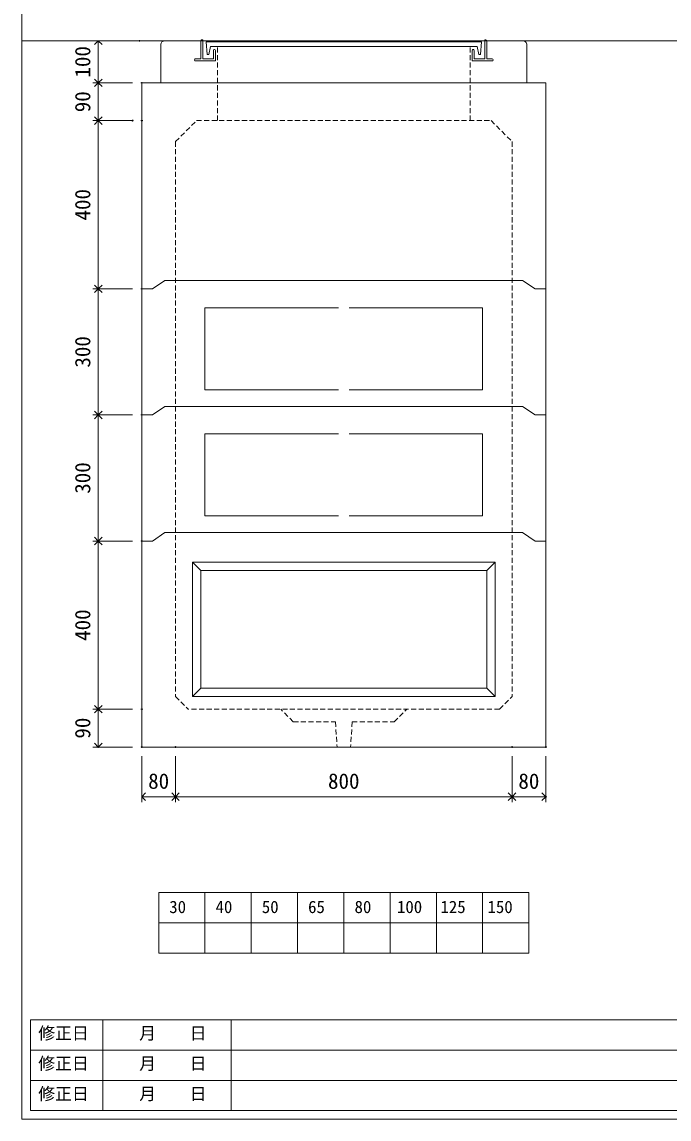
# Model space of a CAD drawing. Units: millimetres, scale not verified. Extents: x -4890 to 18490, y -2299 to 2299.
# Drawn here: x -1230 to 308, y -1976 to 633 of the extents above; entities that cross this region are included whole.
import ezdxf
from ezdxf.enums import TextEntityAlignment as Align

# ---------------------------------------------------------------- set-up
doc = ezdxf.new("R2010")
doc.units = ezdxf.units.MM
doc.header["$LTSCALE"] = 10
doc.header["$PDMODE"] = 32
doc.header["$PDSIZE"] = 2
doc.linetypes.add('DASHED1', pattern=[1.8, 1.2, -0.6])
doc.linetypes.add('USER2', pattern=[50.8, 31.75, -6.35, 6.35, -6.35])
doc.layers.add('0-1_Defpoints', color=7, linetype='Continuous')
for name, color, linetype, lineweight in [('0-2_waku', 7, 'Continuous', 18), ('0-3_gaikei', 7, 'Continuous', 18), ('0-4_kakure', 7, 'DASHED1', 5), ('0-5_sunpou', 7, 'Continuous', 5), ('0-9_uchigawa', 6, 'Continuous', 18), ('0-B_futa', 3, 'Continuous', 18), ('0-C_GL', 4, 'Continuous', 18), ('0-E_文字１', 7, 'Continuous', 18), ('1-3_uchigawa2', 6, 'USER2', 18)]:
    doc.layers.add(name, color=color, linetype=linetype, lineweight=lineweight)
doc.styles.add('ＭＳ ゴシック', font='')
doc.styles.get('ＭＳ ゴシック').set_extended_font_data('MS Gothic')

# ---------------------------------------------------------------- blocks, each defined once
blk = doc.blocks.new('_Open90')
at = {"layer": '0-5_sunpou'}
blk.add_line((0, 0), (-1, 0), dxfattribs=at)
blk.add_lwpolyline([(-0.5, 0.5), (0, 0), (-0.5, -0.5)], dxfattribs=at)
blk = doc.blocks.new('D77')
at = {"layer": '0-1_Defpoints'}
for p in [(496.77, 2794.36), (398.83, 2694.36), (502.32, 2694.36)]:
    blk.add_point(p, dxfattribs=at)
at = {"layer": '0-5_sunpou'}
for p, q in [((474.77, 2794.36), (385.83, 2794.36)), ((398.83, 2776.36), (398.83, 2712.36)), ((480.32, 2694.36), (385.83, 2694.36))]:
    blk.add_line(p, q, dxfattribs=at)
at = {"layer": '0-5_sunpou', "xscale": 18, "yscale": 18}
for p, rotation in [((398.83, 2794.36), 90), ((398.83, 2694.36), 270)]:
    blk.add_blockref('_Open90', p, dxfattribs=dict(at, rotation=rotation))
at = {"layer": '0-5_sunpou', "style": 'ＭＳ ゴシック'}
blk.add_text('100', height=36.66, rotation=90, dxfattribs=at).set_placement((390.83, 2706.86), align=Align.BOTTOM_LEFT)
blk = doc.blocks.new('D78')
at = {"layer": '0-1_Defpoints'}
for p in [(502.32, 2694.36), (398.83, 2604.36), (502.32, 2604.36)]:
    blk.add_point(p, dxfattribs=at)
at = {"layer": '0-5_sunpou'}
for p, q in [((480.32, 2694.36), (385.83, 2694.36)), ((398.83, 2676.36), (398.83, 2622.36)), ((480.32, 2604.36), (385.83, 2604.36))]:
    blk.add_line(p, q, dxfattribs=at)
at = {"layer": '0-5_sunpou', "xscale": 18, "yscale": 18}
for p, rotation in [((398.83, 2694.36), 90), ((398.83, 2604.36), 270)]:
    blk.add_blockref('_Open90', p, dxfattribs=dict(at, rotation=rotation))
at = {"layer": '0-5_sunpou', "style": 'ＭＳ ゴシック'}
blk.add_text('90', height=36.66, rotation=90, dxfattribs=at).set_placement((390.83, 2624.36), align=Align.BOTTOM_LEFT)
blk = doc.blocks.new('D79')
at = {"layer": '0-1_Defpoints'}
for p in [(480.32, 2604.36), (398.83, 2204.36), (502.32, 2204.36)]:
    blk.add_point(p, dxfattribs=at)
at = {"layer": '0-5_sunpou'}
for p, q in [((458.32, 2604.36), (385.83, 2604.36)), ((398.83, 2586.36), (398.83, 2222.36)), ((480.32, 2204.36), (385.83, 2204.36))]:
    blk.add_line(p, q, dxfattribs=at)
at = {"layer": '0-5_sunpou', "xscale": 18, "yscale": 18}
for p, rotation in [((398.83, 2604.36), 90), ((398.83, 2204.36), 270)]:
    blk.add_blockref('_Open90', p, dxfattribs=dict(at, rotation=rotation))
at = {"layer": '0-5_sunpou', "style": 'ＭＳ ゴシック'}
blk.add_text('400', height=36.66, rotation=90, dxfattribs=at).set_placement((390.83, 2366.86), align=Align.BOTTOM_LEFT)
blk = doc.blocks.new('D80')
at = {"layer": '0-1_Defpoints'}
for p in [(502.32, 2204.36), (398.83, 1904.36), (502.32, 1904.36)]:
    blk.add_point(p, dxfattribs=at)
at = {"layer": '0-5_sunpou'}
for p, q in [((480.32, 2204.36), (385.83, 2204.36)), ((398.83, 2186.36), (398.83, 1922.36)), ((480.32, 1904.36), (385.83, 1904.36))]:
    blk.add_line(p, q, dxfattribs=at)
at = {"layer": '0-5_sunpou', "xscale": 18, "yscale": 18}
for p, rotation in [((398.83, 2204.36), 90), ((398.83, 1904.36), 270)]:
    blk.add_blockref('_Open90', p, dxfattribs=dict(at, rotation=rotation))
at = {"layer": '0-5_sunpou', "style": 'ＭＳ ゴシック'}
blk.add_text('300', height=36.66, rotation=90, dxfattribs=at).set_placement((390.83, 2016.86), align=Align.BOTTOM_LEFT)
blk = doc.blocks.new('D81')
at = {"layer": '0-1_Defpoints'}
for p in [(502.32, 1904.36), (398.83, 1604.36), (502.32, 1604.36)]:
    blk.add_point(p, dxfattribs=at)
at = {"layer": '0-5_sunpou'}
for p, q in [((480.32, 1904.36), (385.83, 1904.36)), ((398.83, 1886.36), (398.83, 1622.36)), ((480.32, 1604.36), (385.83, 1604.36))]:
    blk.add_line(p, q, dxfattribs=at)
at = {"layer": '0-5_sunpou', "xscale": 18, "yscale": 18}
for p, rotation in [((398.83, 1904.36), 90), ((398.83, 1604.36), 270)]:
    blk.add_blockref('_Open90', p, dxfattribs=dict(at, rotation=rotation))
at = {"layer": '0-5_sunpou', "style": 'ＭＳ ゴシック'}
blk.add_text('300', height=36.66, rotation=90, dxfattribs=at).set_placement((390.83, 1716.86), align=Align.BOTTOM_LEFT)
blk = doc.blocks.new('D82')
at = {"layer": '0-1_Defpoints'}
for p in [(502.32, 1604.36), (398.83, 1204.36), (502.32, 1204.36)]:
    blk.add_point(p, dxfattribs=at)
at = {"layer": '0-5_sunpou'}
for p, q in [((480.32, 1604.36), (385.83, 1604.36)), ((398.83, 1586.36), (398.83, 1222.36)), ((480.32, 1204.36), (385.83, 1204.36))]:
    blk.add_line(p, q, dxfattribs=at)
at = {"layer": '0-5_sunpou', "xscale": 18, "yscale": 18}
for p, rotation in [((398.83, 1604.36), 90), ((398.83, 1204.36), 270)]:
    blk.add_blockref('_Open90', p, dxfattribs=dict(at, rotation=rotation))
at = {"layer": '0-5_sunpou', "style": 'ＭＳ ゴシック'}
blk.add_text('400', height=36.66, rotation=90, dxfattribs=at).set_placement((390.83, 1366.86), align=Align.BOTTOM_LEFT)
blk = doc.blocks.new('D83')
at = {"layer": '0-1_Defpoints'}
for p in [(502.32, 1204.36), (398.83, 1114.36), (502.32, 1114.36)]:
    blk.add_point(p, dxfattribs=at)
at = {"layer": '0-5_sunpou'}
for p, q in [((480.32, 1204.36), (385.83, 1204.36)), ((398.83, 1186.36), (398.83, 1132.36)), ((480.32, 1114.36), (385.83, 1114.36))]:
    blk.add_line(p, q, dxfattribs=at)
at = {"layer": '0-5_sunpou', "xscale": 18, "yscale": 18}
for p, rotation in [((398.83, 1204.36), 90), ((398.83, 1114.36), 270)]:
    blk.add_blockref('_Open90', p, dxfattribs=dict(at, rotation=rotation))
at = {"layer": '0-5_sunpou', "style": 'ＭＳ ゴシック'}
blk.add_text('90', height=36.66, rotation=90, dxfattribs=at).set_placement((390.83, 1134.36), align=Align.BOTTOM_LEFT)
blk = doc.blocks.new('D84')
at = {"layer": '0-1_Defpoints'}
for p in [(502.32, 1114.36), (582.32, 1114.36), (582.32, 995.97)]:
    blk.add_point(p, dxfattribs=at)
at = {"layer": '0-5_sunpou'}
for p, q in [((502.32, 1092.36), (502.32, 982.97)), ((582.32, 1092.36), (582.32, 982.97)), ((520.32, 995.97), (564.32, 995.97))]:
    blk.add_line(p, q, dxfattribs=at)
at = {"layer": '0-5_sunpou', "xscale": 18, "yscale": 18, "rotation": 180}
blk.add_blockref('_Open90', (502.32, 995.97), dxfattribs=at)
at = {"layer": '0-5_sunpou', "xscale": 18, "yscale": 18}
blk.add_blockref('_Open90', (582.32, 995.97), dxfattribs=at)
at = {"layer": '0-5_sunpou', "style": 'ＭＳ ゴシック'}
blk.add_text('80', height=36.66, dxfattribs=at).set_placement((517.32, 1003.97), align=Align.BOTTOM_LEFT)
blk = doc.blocks.new('D85')
at = {"layer": '0-1_Defpoints'}
for p in [(582.32, 1114.36), (1382.32, 1114.36), (1382.32, 995.97)]:
    blk.add_point(p, dxfattribs=at)
at = {"layer": '0-5_sunpou'}
for p, q in [((582.32, 1092.36), (582.32, 982.97)), ((1382.32, 1092.36), (1382.32, 982.97)), ((600.32, 995.97), (1364.32, 995.97))]:
    blk.add_line(p, q, dxfattribs=at)
at = {"layer": '0-5_sunpou', "xscale": 18, "yscale": 18, "rotation": 180}
blk.add_blockref('_Open90', (582.32, 995.97), dxfattribs=at)
at = {"layer": '0-5_sunpou', "xscale": 18, "yscale": 18}
blk.add_blockref('_Open90', (1382.32, 995.97), dxfattribs=at)
at = {"layer": '0-5_sunpou', "style": 'ＭＳ ゴシック'}
blk.add_text('800', height=36.66, dxfattribs=at).set_placement((944.82, 1003.97), align=Align.BOTTOM_LEFT)
blk = doc.blocks.new('D86')
at = {"layer": '0-1_Defpoints'}
for p in [(1382.32, 1114.36), (1462.32, 1114.36), (1462.32, 995.97)]:
    blk.add_point(p, dxfattribs=at)
at = {"layer": '0-5_sunpou'}
for p, q in [((1382.32, 1092.36), (1382.32, 982.97)), ((1462.32, 1092.36), (1462.32, 982.97)), ((1400.32, 995.97), (1444.32, 995.97))]:
    blk.add_line(p, q, dxfattribs=at)
at = {"layer": '0-5_sunpou', "xscale": 18, "yscale": 18, "rotation": 180}
blk.add_blockref('_Open90', (1382.32, 995.97), dxfattribs=at)
at = {"layer": '0-5_sunpou', "xscale": 18, "yscale": 18}
blk.add_blockref('_Open90', (1462.32, 995.97), dxfattribs=at)
at = {"layer": '0-5_sunpou', "style": 'ＭＳ ゴシック'}
blk.add_text('80', height=36.66, dxfattribs=at).set_placement((1397.32, 1003.97), align=Align.BOTTOM_LEFT)

msp = doc.modelspace()

# ---------------------------------------------------------------- linework, layer by layer
at = {"layer": '0-2_waku'}
for p, q in [((-1230, 2298.51), (-1230, -1976.49)), ((-905, -1437.49), (-25, -1437.49)), ((-905, -1437.49), (-905, -1581.49)), ((-905, -1437.49), (-905, -1581.49)), ((-905, -1437.49), (-905, -1581.49)), ((-905, -1437.49), (-905, -1581.49)), ((-795, -1437.49), (-795, -1581.49)), ((-685, -1437.49), (-685, -1581.49)), ((-685, -1437.49), (-685, -1581.49)), ((-575, -1437.49), (-575, -1581.49)), ((-465, -1437.49), (-465, -1581.49)), ((-355, -1437.49), (-355, -1581.49)), ((-245, -1437.49), (-245, -1581.49)), ((-135, -1437.49), (-135, -1581.49)), ((-25, -1437.49), (-25, -1581.49)), ((-905, -1509.49), (-25, -1509.49)), ((-905, -1581.49), (-25, -1581.49)), ((-1210, -1740.49), (-1210, -1956.49)), ((-1210, -1740.49), (818, -1740.49)), ((-1037.5, -1740.49), (-1037.5, -1956.49)), ((-732.5, -1740.49), (-732.5, -1956.49)), ((-732.5, -1740.49), (-732.5, -1956.49)), ((-1210, -1812.49), (818, -1812.49)), ((-1210, -1884.49), (530, -1884.49)), ((-1210, -1956.49), (818, -1956.49)), ((-1230, -1976.49), (4890, -1976.49)), ((-1230, -1976.49), (4890, -1976.49))]:
    msp.add_line(p, q, dxfattribs=at)
at = {"layer": '0-3_gaikei'}
for p, q in [((-900, 488.51), (-900, 578.51)), ((-890, 588.51), (-805, 588.51)), ((-125, 588.51), (-40, 588.51)), ((-30, 488.51), (-30, 578.51)), ((-945, 488.51), (-945, -1091.49)), ((-900, 488.51), (-790, 488.51)), ((-865, 488.51), (-65, 488.51)), ((-30, 488.51), (-140, 488.51)), ((15, 488.51), (15, -1091.49)), ((-920, -1.49), (-890, 18.51)), ((-920, -1.49), (-890, 18.51)), ((-890, 18.51), (-40, 18.51)), ((-40, 18.51), (-10, -1.49)), ((-40, 18.51), (-10, -1.49)), ((-920, -1.49), (-945, -1.49)), ((-920, -1.49), (-945, -1.49)), ((-10, -1.49), (15, -1.49)), ((-10, -1.49), (15, -1.49)), ((-920, -301.49), (-890, -281.49)), ((-920, -301.49), (-890, -281.49)), ((-920, -301.49), (-890, -281.49)), ((-920, -301.49), (-890, -281.49)), ((-890, -281.49), (-40, -281.49)), ((-40, -281.49), (-10, -301.49)), ((-40, -281.49), (-10, -301.49)), ((-40, -281.49), (-10, -301.49)), ((-40, -281.49), (-10, -301.49)), ((-920, -301.49), (-945, -301.49)), ((-920, -301.49), (-945, -301.49)), ((-920, -301.49), (-945, -301.49)), ((-920, -301.49), (-945, -301.49)), ((-10, -301.49), (15, -301.49)), ((-10, -301.49), (15, -301.49)), ((-10, -301.49), (15, -301.49)), ((-10, -301.49), (15, -301.49)), ((-920, -601.49), (-890, -581.49)), ((-920, -601.49), (-890, -581.49)), ((-920, -601.49), (-890, -581.49)), ((-920, -601.49), (-890, -581.49)), ((-920, -601.49), (-890, -581.49)), ((-920, -601.49), (-890, -581.49)), ((-890, -581.49), (-40, -581.49)), ((-40, -581.49), (-10, -601.49)), ((-40, -581.49), (-10, -601.49)), ((-40, -581.49), (-10, -601.49)), ((-40, -581.49), (-10, -601.49)), ((-40, -581.49), (-10, -601.49)), ((-40, -581.49), (-10, -601.49)), ((-920, -601.49), (-945, -601.49)), ((-920, -601.49), (-945, -601.49)), ((-920, -601.49), (-945, -601.49)), ((-920, -601.49), (-945, -601.49)), ((-920, -601.49), (-945, -601.49)), ((-920, -601.49), (-945, -601.49)), ((-10, -601.49), (15, -601.49)), ((-10, -601.49), (15, -601.49)), ((-10, -601.49), (15, -601.49)), ((-10, -601.49), (15, -601.49)), ((-10, -601.49), (15, -601.49)), ((-10, -601.49), (15, -601.49)), ((15, -1091.49), (-945, -1091.49)), ((-945, -1091.49), (-865, -1091.49))]:
    msp.add_line(p, q, dxfattribs=at)
msp.add_lwpolyline([(-815, 488.51), (-945, 488.51), (15, 488.51)], dxfattribs=at)
for centre, radius, start, end in [((-890.58, 579.09), 9.44, 86.47383, 183.52617), ((-39.67, 578.84), 9.68, 358.04251, 91.95749)]:
    msp.add_arc(centre, radius, start, end, dxfattribs=at)
at = {"layer": '0-4_kakure'}
for p, q in [((-765, 398.51), (-765, 575.01)), ((-165, 488.51), (-165, 575.01)), ((-165, 398.51), (-165, 488.51)), ((-865, 348.51), (-815, 398.51)), ((-815, 398.51), (-115, 398.51)), ((-815, 398.51), (-115, 398.51)), ((-815, 398.51), (-115, 398.51)), ((-115, 398.51), (-65, 348.51)), ((-865, 348.51), (-865, -971.49)), ((-65, 348.51), (-65, -971.49)), ((-865, -971.49), (-835, -1001.49)), ((-95, -1001.49), (-65, -971.49)), ((-95, -1001.49), (-835, -1001.49)), ((-585, -1031.49), (-615, -1001.49)), ((-585, -1031.49), (-615, -1001.49)), ((-345, -1031.49), (-315, -1001.49)), ((-345, -1031.49), (-315, -1001.49)), ((-585, -1031.49), (-485, -1031.49)), ((-585, -1031.49), (-485, -1031.49)), ((-485, -1031.49), (-481, -1091.49)), ((-445, -1031.49), (-449, -1091.49)), ((-445, -1031.49), (-345, -1031.49))]:
    msp.add_line(p, q, dxfattribs=at)
at = {"layer": '0-9_uchigawa'}
for p, q in [((-825, -651.49), (-805, -671.49)), ((-825, -651.49), (-825, -951.49)), ((-825, -651.49), (-105, -651.49)), ((-825, -651.49), (-825, -971.42)), ((-825, -651.49), (-805, -671.49)), ((-105, -651.49), (-125, -671.49)), ((-105, -651.49), (-105, -971.42)), ((-805, -671.49), (-805, -931.49)), ((-805, -671.49), (-805, -931.49)), ((-805, -671.49), (-805, -931.49)), ((-805, -671.49), (-805, -931.49)), ((-805, -671.49), (-805, -951.42)), ((-125, -951.42), (-125, -671.49)), ((-825, -971.42), (-805, -951.42)), ((-805, -951.42), (-125, -951.42)), ((-105, -971.42), (-125, -951.42)), ((-825, -971.42), (-105, -971.42)), ((-805, -971.42), (-105, -971.42))]:
    msp.add_line(p, q, dxfattribs=at)
for points in [[(-825, -651.49), (-805, -671.49), (-805, -931.49)], [(-825, -651.49), (-805, -671.49), (-125, -671.49)]]:
    msp.add_lwpolyline(points, dxfattribs=at)
at = {"layer": '0-B_futa'}
for p, q in [((-805, 588.51), (-805, 545.51)), ((-803, 590.51), (-800, 590.51)), ((-800, 590.51), (-800, 545.51)), ((-792.19, 586.01), (-137.86, 586.01)), ((-792.19, 586.01), (-789.7, 556.01)), ((-781.67, 575.01), (-785.99, 556.01)), ((-781.67, 575.01), (-148.33, 575.01)), ((-148.33, 575.01), (-144.01, 556.01)), ((-137.86, 586.01), (-140.11, 556.01)), ((-130, 590.51), (-130, 545.51)), ((-130, 590.51), (-127, 590.51)), ((-125, 588.51), (-125, 545.51)), ((-789.7, 556.01), (-785.99, 556.01)), ((-775, 565.51), (-775, 545.51)), ((-773, 567.51), (-772, 567.51)), ((-770, 565.51), (-770, 540.51)), ((-160, 565.51), (-160, 540.51)), ((-157, 567.51), (-158, 567.51)), ((-155, 565.51), (-155, 545.51)), ((-140.11, 556.01), (-144.01, 556.01)), ((-820, 543.51), (-820, 542.51)), ((-818, 545.51), (-805, 545.51)), ((-770, 540.51), (-818, 540.51)), ((-800, 545.51), (-775, 545.51)), ((-160, 540.51), (-112, 540.51)), ((-130, 545.51), (-155, 545.51)), ((-112, 545.51), (-125, 545.51)), ((-110, 543.51), (-110, 542.51))]:
    msp.add_line(p, q, dxfattribs=at)
for centre, start, end in [((-803, 588.51), 90, 180), ((-127, 588.51), 0, 90), ((-773, 565.51), 90, 180), ((-772, 565.51), 0, 90), ((-158, 565.51), 90, 180), ((-157, 565.51), 0, 90), ((-818, 543.51), 90, 180), ((-818, 542.51), 180, 270), ((-112, 543.51), 0, 90), ((-112, 542.51), 270, 0)]:
    msp.add_arc(centre, 2, start, end, dxfattribs=at)
at = {"layer": '0-C_GL'}
msp.add_line((-1230, 588.51), (4890, 588.51), dxfattribs=at)
msp.add_line((-1230, 588.51), (4890, 588.51), dxfattribs=at)
at = {"layer": '1-3_uchigawa2'}
for p, q in [((-795, -46.49), (-465, -46.49)), ((-135, -46.49), (-465, -46.49)), ((-795, -346.49), (-465, -346.49)), ((-135, -346.49), (-465, -346.49))]:
    msp.add_line(p, q, dxfattribs=at)
for points in [[(-795, -46.49), (-795, -241.49), (-465, -241.49)], [(-135, -46.49), (-135, -241.49), (-465, -241.49)], [(-795, -346.49), (-795, -541.49), (-465, -541.49)], [(-135, -346.49), (-135, -541.49), (-465, -541.49)]]:
    msp.add_lwpolyline(points, dxfattribs=at)

# ---------------------------------------------------------------- block references
at = {"layer": '0-5_sunpou'}
for name in ['D77', 'D78', 'D79', 'D80', 'D81', 'D82', 'D83', 'D84', 'D85', 'D86']:
    msp.add_blockref(name, (-1447.32, -2205.85), dxfattribs=at)

# ---------------------------------------------------------------- texts
at = {"layer": '0-E_文字１', "style": 'ＭＳ ゴシック'}
for s, p in [('30', (-879.85, -1495.31)), ('40', (-769.85, -1495.31)), ('50', (-659.85, -1495.31)), ('65', (-549.85, -1495.31)), ('80', (-439.44, -1495.31)), ('100', (-338.57, -1495.31)), ('125', (-235.18, -1495.31)), ('150', (-123.41, -1495.31)), ('修正日', (-1191.35, -1795.79)), ('\u3000\u3000月\u3000\u3000日', (-1031.2, -1795.79)), ('修正日', (-1191.35, -1867.79)), ('\u3000\u3000月\u3000\u3000日', (-1031.2, -1867.79)), ('修正日', (-1191.35, -1939.79)), ('\u3000\u3000月\u3000\u3000日', (-1031.2, -1939.79))]:
    msp.add_text(s, height=29.33, dxfattribs=at).set_placement(p, align=Align.BOTTOM_LEFT)

doc.saveas('drawing.dxf')
